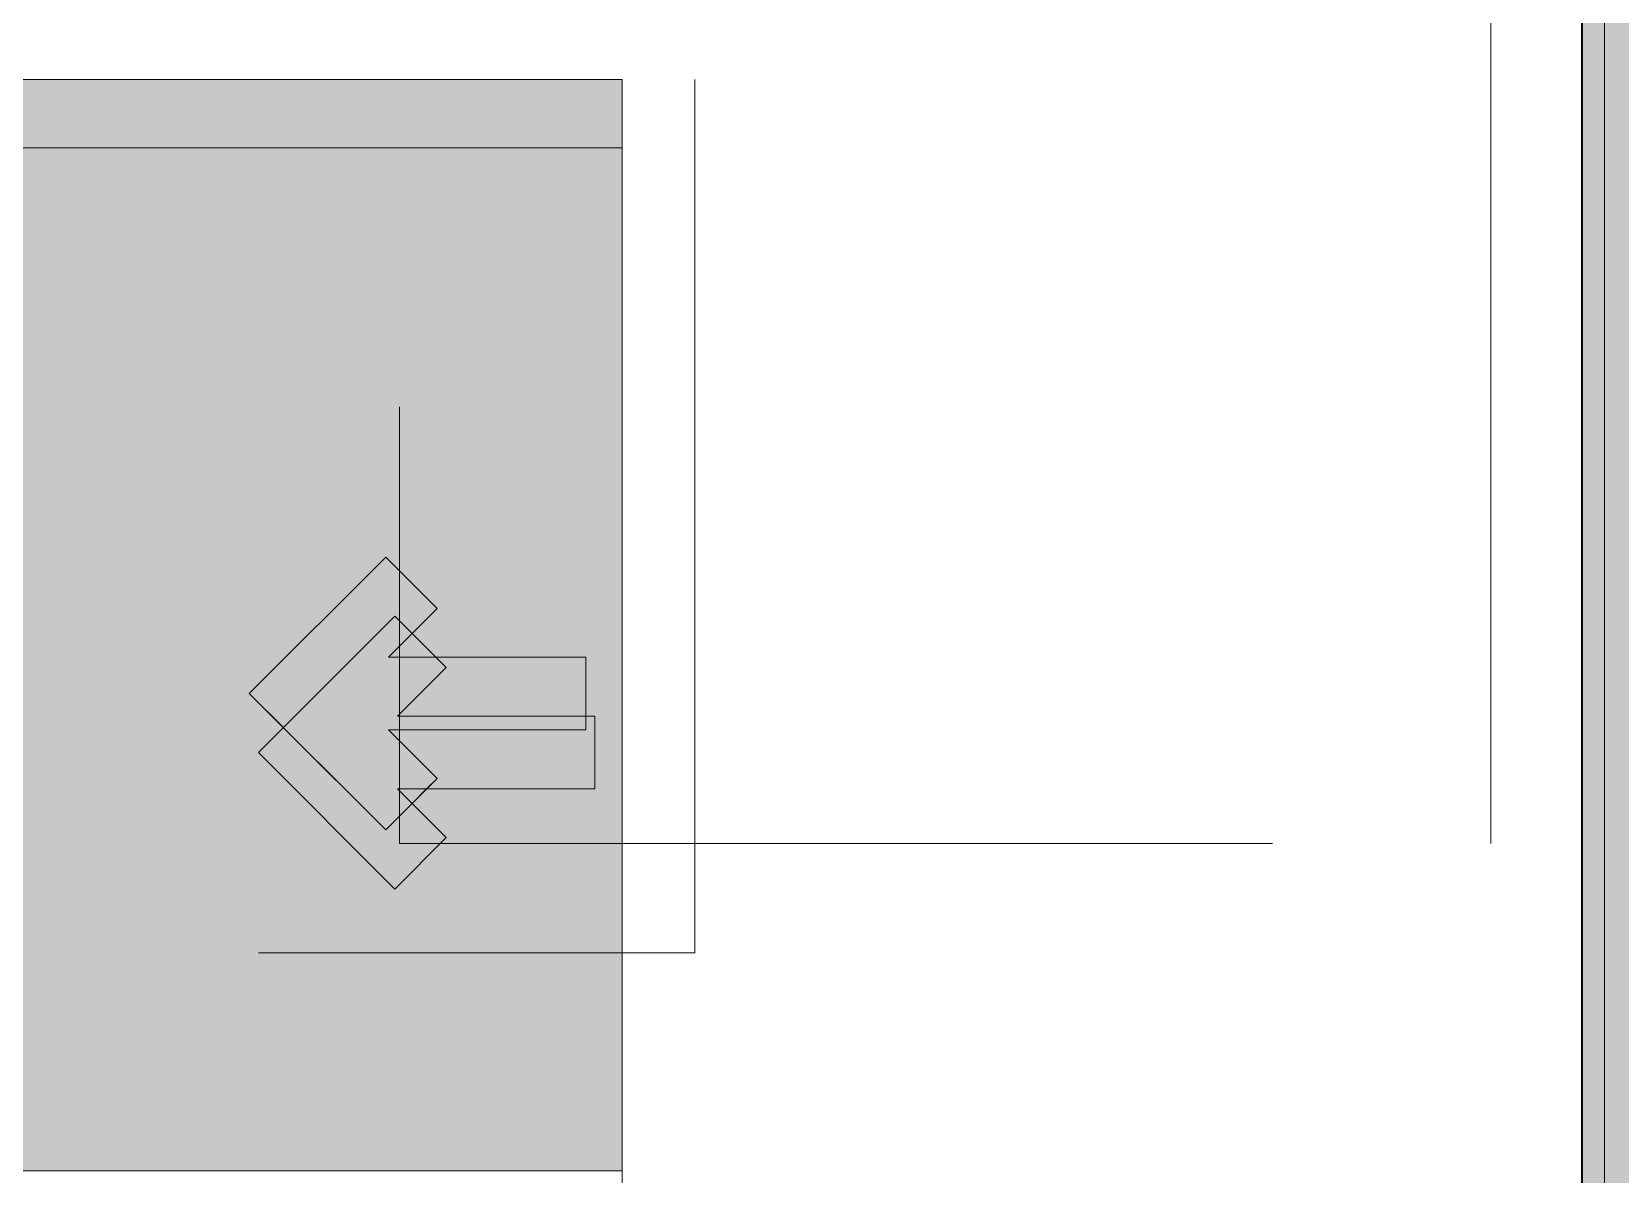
# Model space of a CAD drawing. Header units: inches. Extents: x 6 to 8416, y -388 to 6104.
# Drawn here: x 5635.56 to 5679.22, y 850.35 to 881.75 of the extents above; entities that cross this region are included whole.
import ezdxf

# ---------------------------------------------------------------- set-up
doc = ezdxf.new("R2010")
doc.units = ezdxf.units.IN
doc.header["$MEASUREMENT"] = 0
doc.linetypes.add('Hidden 1_16_', pattern=[36, 24, -12])
for name, color, linetype, lineweight in [('A-GENM', 13, 'Continuous', 18), ('A-WALL', 113, 'Continuous', 25), ('A-WALL-PATT', 111, 'Continuous', 35), ('I-WALL', 2, 'Continuous', 25), ('P-SANR-FIXT', 6, 'Continuous', 18)]:
    doc.layers.add(name, color=color, linetype=linetype, lineweight=lineweight)

# ---------------------------------------------------------------- blocks, each defined once
blk = doc.blocks.new('PL BA Toilet-Unit-Two Piece-ICC ADA-AM - ICC Type B_ Side Approach_ Swing Up Bar-V446-LEVEL 3 - PLAN Copy 1 Copy 1')
at = {"layer": 'A-GENM', "linetype": 'Hidden 1_16_', "lineweight": 9}
for p, q in [((48, -56), (48, -24)), ((39.75, -46.75), (36, -50.5)), ((36.688, -49.812), (39.75, -46.75)), ((41.164, -48.164), (39.75, -46.75)), ((39.75, -46.75), (40.227, -47.227)), ((40.227, -47.227), (40.875, -47.875)), ((40.875, -47.875), (41.164, -48.164)), ((39.828, -49.5), (41.164, -48.164)), ((41.164, -48.164), (39.828, -49.5)), ((45.25, -49.5), (39.828, -49.5)), ((39.828, -49.5), (45, -49.5)), ((45, -49.5), (45.25, -49.5)), ((45.25, -51.5), (45.25, -49.5)), ((45.25, -49.5), (45.25, -51.5)), ((36, -50.5), (36.583, -49.917)), ((36, -50.5), (39.75, -54.25)), ((39.75, -54.25), (36, -50.5)), ((41.164, -52.836), (39.828, -51.5)), ((39.828, -51.5), (45.25, -51.5)), ((40.625, -51.5), (39.828, -51.5)), ((39.828, -51.5), (40.227, -51.898)), ((45.25, -51.5), (40.625, -51.5)), ((40.227, -51.898), (41.164, -52.836)), ((39.75, -54.25), (41.164, -52.836)), ((41.164, -52.836), (39.75, -54.25)), ((0, -56), (48, -56))]:
    blk.add_line(p, q, dxfattribs=at)
blk = doc.blocks.new('GM Clearance-Rect-AM - 30_ x 48_  - A117 2017 Existing _ Type B _ A117 2009 _ CBC-V447-LEVEL 3 - PLAN Copy 1 Copy 1')
at = {"layer": 'A-GENM', "linetype": 'Hidden 1_16_', "lineweight": 9, "transparency": 33554560}
h = blk.add_hatch(color=256, dxfattribs=at)
h.paths.add_polyline_path([(15, 48), (-15, 48), (-15, 3.805), (-9.48, 3.852), (-4.127, 3.521), (1.711, 2.722), (7.275, 1.493), (11.863, 0.219), (12.758, 0), (15, 0.051), (15, 37.571)])
h.paths.add_polyline_path([(9.1, 0), (3.967, 1.272), (-1.674, 2.235), (-7.311, 2.769), (-12.492, 2.9), (-15, 2.715), (-15, 0), (8.705, 0)])
at = {"layer": 'A-GENM', "linetype": 'Hidden 1_16_', "lineweight": 9}
for p, q in [((15, 48), (-15, 48)), ((-15, 48), (-15, 3.829)), ((15, 48), (-15, 48)), ((-15, 48), (-15, 3.829)), ((-15, 3.829), (-15, 48)), ((-15, 48), (15, 48)), ((15, 0), (15, 48)), ((15, 0), (15, 48)), ((15, 48), (15, 0))]:
    blk.add_line(p, q, dxfattribs=at)
blk = doc.blocks.new('z Nested-Clearance-Shower-AM - Tub_Shower - ICC Type B - Option A_ Forward-V453-LEVEL 3 - PLAN Copy 1 Copy 1')
at = {"layer": 'A-GENM', "linetype": 'Hidden 1_16_', "lineweight": 9}
for p, q in [((30, 48), (0, 48)), ((0, 48), (0, 0)), ((16, 47), (14, 47)), ((14, 47), (14, 41.578)), ((14, 42.875), (14, 47)), ((14, 47), (15.625, 47)), ((15.625, 47), (16, 47)), ((16, 41.578), (16, 47)), ((16, 47), (16, 41.578)), ((12.664, 42.914), (11.25, 41.5)), ((11.25, 41.5), (12.664, 42.914)), ((14, 41.578), (12.664, 42.914)), ((12.664, 42.914), (13.352, 42.227)), ((14, 41.578), (14, 42.875)), ((17.336, 42.914), (16, 41.578)), ((16, 41.578), (17.336, 42.914)), ((18.75, 41.5), (17.336, 42.914)), ((17.336, 42.914), (17.625, 42.625)), ((17.625, 42.625), (18.023, 42.227)), ((13.352, 42.227), (14, 41.578)), ((18.023, 42.227), (18.75, 41.5)), ((11.25, 41.5), (15, 37.75)), ((15, 37.75), (11.25, 41.5)), ((15, 37.75), (18.75, 41.5)), ((18.75, 41.5), (16.042, 38.792)), ((15.938, 38.688), (15, 37.75))]:
    blk.add_line(p, q, dxfattribs=at)
blk = doc.blocks.new('z Nested-Clearance-Plumbing-AM - Clearance-2258215-LEVEL 3 - PLAN Copy 1 Copy 1')
at = {"layer": 'A-GENM', "linetype": 'Hidden 1_16_', "lineweight": 9}
for p, q in [((15, 48), (-15, 48)), ((-15, 48), (-15, 0)), ((15, 0), (15, 48)), ((-15, 0), (-0.748, 0)), ((-0.748, 0), (-0.518, 0)), ((-0.518, 0), (0.492, 0)), ((0.492, 0), (0.748, 0)), ((0.748, 0), (15, 0))]:
    blk.add_line(p, q, dxfattribs=at)

msp = doc.modelspace()

# ---------------------------------------------------------------- hatches: boundary and pattern name
at = {"layer": 'A-WALL-PATT', "transparency": 33554560}
msp.add_hatch(color=10, dxfattribs=at).paths.add_polyline_path([(5678.79033733, 847.68577679), (5678.79033733, 912.43577679), (5678.16533733, 912.43577679), (5678.16533733, 847.68577679)])
at = {"layer": 'I-WALL', "transparency": 33554560}
msp.add_hatch(color=10, dxfattribs=at).paths.add_polyline_path([(5682.29033733, 847.06077679), (5682.29033733, 912.43577679), (5678.79033733, 912.43577679), (5678.79033733, 847.06077679)])

# ---------------------------------------------------------------- linework, layer by layer
at = {"layer": 'A-WALL', "lineweight": 9}
msp.add_line((5678.79033733, 912.43577679), (5678.79033733, 847.06077679), dxfattribs=at)
at = {"layer": 'I-WALL', "lineweight": 35}
msp.add_line((5678.16533733, 912.43577679), (5678.16533733, 847.68577679), dxfattribs=at)

# ---------------------------------------------------------------- block references
at = {"layer": 'A-GENM', "linetype": 'Hidden 1_16_', "lineweight": 9}
for name, p, rotation in [('z Nested-Clearance-Plumbing-AM - Clearance-2258215-LEVEL 3 - PLAN Copy 1 Copy 1', (5660.66533733, 907.43577679), 180), ('GM Clearance-Rect-AM - 30_ x 48_  - A117 2017 Existing _ Type B _ A117 2009 _ CBC-V447-LEVEL 3 - PLAN Copy 1 Copy 1', (5603.79033733, 865.43577679), 269.9999999999976), ('z Nested-Clearance-Shower-AM - Tub_Shower - ICC Type B - Option A_ Forward-V453-LEVEL 3 - PLAN Copy 1 Copy 1', (5603.79033733, 878.56077679), 269.999999999998)]:
    msp.add_blockref(name, p, dxfattribs=dict(at, rotation=rotation))
at = {"layer": 'P-SANR-FIXT'}
msp.add_blockref('PL BA Toilet-Unit-Two Piece-ICC ADA-AM - ICC Type B_ Side Approach_ Swing Up Bar-V446-LEVEL 3 - PLAN Copy 1 Copy 1', (5605.79033733, 912.43577679), dxfattribs=at)

doc.saveas('drawing.dxf')
